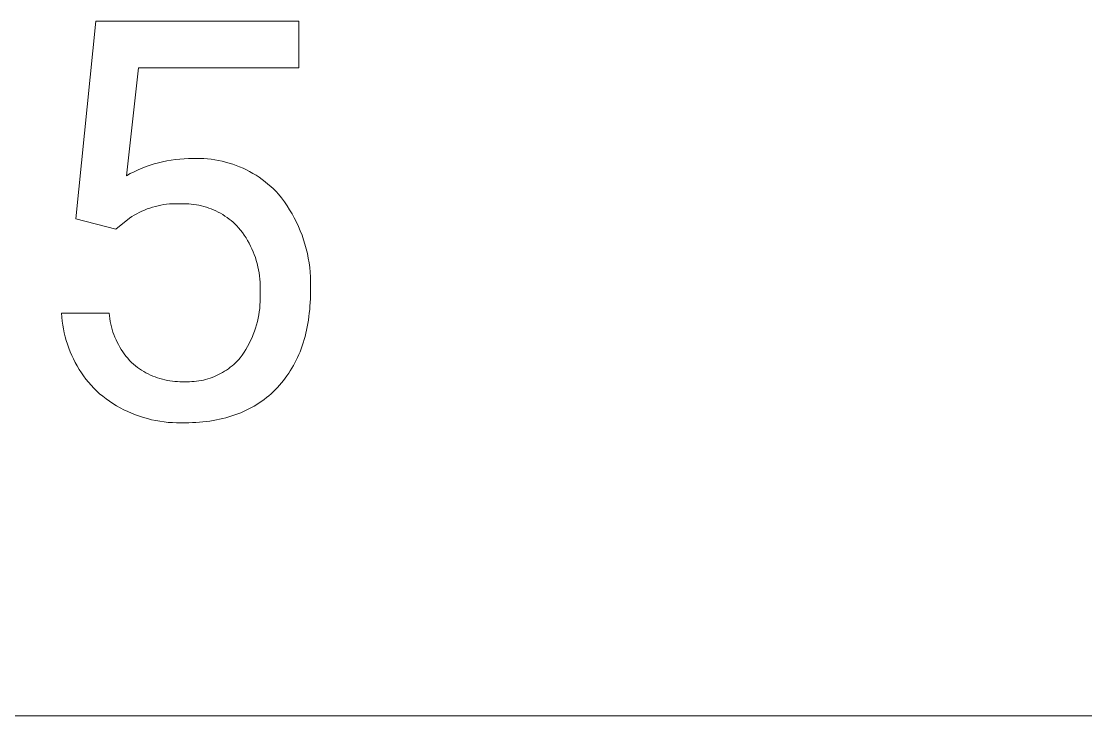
# Model space of a CAD drawing. Header units: millimetres. Extents: x 3269 to 7089, y 1744 to 4413.
# Drawn here: x 6556.3 to 6653.5, y 1957.3 to 2020.8 of the extents above; entities that cross this region are included whole.
import ezdxf

# ---------------------------------------------------------------- set-up
doc = ezdxf.new("R2010")
doc.units = ezdxf.units.MM
doc.header["$MEASUREMENT"] = 0
doc.layers.add('Domyślny', color=7, linetype='Continuous', true_color=0x000000)

msp = doc.modelspace()

# ---------------------------------------------------------------- linework, layer by layer
at = {"layer": 'Domyślny', "color": 18, "lineweight": 15, "true_color": 0x000000}
for p, q in [((6561.273, 2002.728), (6563.117, 2020.765)), ((6563.117, 2020.765), (6581.651, 2020.765)), ((6581.651, 2020.765), (6581.651, 2016.517)), ((6567.01, 2016.517), (6565.916, 2006.658)), ((6581.651, 2016.517), (6567.01, 2016.517)), ((6570.775, 2008.182), (6571.169, 2008.209)), ((6571.169, 2008.209), (6571.563, 2008.223)), ((6571.563, 2008.223), (6571.958, 2008.223)), ((6571.958, 2008.223), (6572.295, 2008.233)), ((6572.295, 2008.233), (6572.633, 2008.232)), ((6572.633, 2008.232), (6572.97, 2008.22)), ((6572.97, 2008.22), (6573.307, 2008.196)), ((6573.307, 2008.196), (6573.643, 2008.16)), ((6566.97, 2007.197), (6567.333, 2007.353)), ((6567.333, 2007.353), (6567.701, 2007.496)), ((6567.701, 2007.496), (6568.074, 2007.627)), ((6568.074, 2007.627), (6568.45, 2007.745)), ((6568.45, 2007.745), (6568.831, 2007.85)), ((6568.831, 2007.85), (6569.215, 2007.943)), ((6569.215, 2007.943), (6569.601, 2008.022)), ((6569.601, 2008.022), (6569.991, 2008.089)), ((6569.991, 2008.089), (6570.382, 2008.142)), ((6570.382, 2008.142), (6570.775, 2008.182)), ((6573.643, 2008.16), (6573.977, 2008.114)), ((6573.977, 2008.114), (6574.31, 2008.055)), ((6574.31, 2008.055), (6574.641, 2007.986)), ((6574.641, 2007.986), (6574.968, 2007.906)), ((6574.968, 2007.906), (6575.293, 2007.814)), ((6575.293, 2007.814), (6575.615, 2007.712)), ((6575.615, 2007.712), (6575.933, 2007.598)), ((6575.933, 2007.598), (6576.247, 2007.474)), ((6576.247, 2007.474), (6576.557, 2007.34)), ((6576.557, 2007.34), (6576.862, 2007.194)), ((6565.916, 2006.658), (6566.261, 2006.85)), ((6566.261, 2006.85), (6566.613, 2007.029)), ((6566.613, 2007.029), (6566.97, 2007.197)), ((6576.862, 2007.194), (6577.161, 2007.039)), ((6577.161, 2007.039), (6577.456, 2006.874)), ((6577.456, 2006.874), (6577.744, 2006.698)), ((6577.744, 2006.698), (6578.027, 2006.513)), ((6578.027, 2006.513), (6578.303, 2006.319)), ((6578.303, 2006.319), (6578.572, 2006.115)), ((6578.572, 2006.115), (6578.834, 2005.902)), ((6578.834, 2005.902), (6579.089, 2005.681)), ((6579.089, 2005.681), (6579.336, 2005.451)), ((6579.336, 2005.451), (6579.575, 2005.213)), ((6579.575, 2005.213), (6579.807, 2004.966)), ((6579.807, 2004.966), (6580.076, 2004.627)), ((6580.076, 2004.627), (6580.334, 2004.279)), ((6567.312, 2003.422), (6567.075, 2003.309)), ((6567.553, 2003.526), (6567.312, 2003.422)), ((6567.797, 2003.622), (6567.553, 2003.526)), ((6568.045, 2003.71), (6567.797, 2003.622)), ((6568.295, 2003.788), (6568.045, 2003.71)), ((6568.548, 2003.859), (6568.295, 2003.788)), ((6568.803, 2003.92), (6568.548, 2003.859)), ((6569.06, 2003.973), (6568.803, 2003.92)), ((6569.319, 2004.016), (6569.06, 2003.973)), ((6569.579, 2004.051), (6569.319, 2004.016)), ((6569.84, 2004.077), (6569.579, 2004.051)), ((6570.102, 2004.093), (6569.84, 2004.077)), ((6570.365, 2004.101), (6570.102, 2004.093)), ((6570.627, 2004.099), (6570.365, 2004.101)), ((6570.889, 2004.089), (6570.627, 2004.099)), ((6571.125, 2004.095), (6570.889, 2004.089)), ((6571.36, 2004.093), (6571.125, 2004.095)), ((6571.595, 2004.083), (6571.36, 2004.093)), ((6571.83, 2004.065), (6571.595, 2004.083)), ((6572.063, 2004.039), (6571.83, 2004.065)), ((6572.296, 2004.004), (6572.063, 2004.039)), ((6572.528, 2003.961), (6572.296, 2004.004)), ((6572.757, 2003.911), (6572.528, 2003.961)), ((6572.985, 2003.852), (6572.757, 2003.911)), ((6573.211, 2003.785), (6572.985, 2003.852)), ((6573.434, 2003.711), (6573.211, 2003.785)), ((6573.655, 2003.629), (6573.434, 2003.711)), ((6573.872, 2003.539), (6573.655, 2003.629)), ((6574.086, 2003.442), (6573.872, 2003.539)), ((6574.297, 2003.337), (6574.086, 2003.442)), ((6574.504, 2003.225), (6574.297, 2003.337)), ((6580.334, 2004.279), (6580.58, 2003.922)), ((6580.58, 2003.922), (6580.814, 2003.557)), ((6580.814, 2003.557), (6581.035, 2003.184)), ((6564.949, 2001.786), (6561.273, 2002.728)), ((6566.17, 2002.779), (6564.949, 2001.786)), ((6566.389, 2002.923), (6566.17, 2002.779)), ((6566.614, 2003.059), (6566.389, 2002.923)), ((6566.842, 2003.188), (6566.614, 2003.059)), ((6567.075, 2003.309), (6566.842, 2003.188)), ((6574.707, 2003.106), (6574.504, 2003.225)), ((6574.905, 2002.979), (6574.707, 2003.106)), ((6575.099, 2002.846), (6574.905, 2002.979)), ((6575.289, 2002.706), (6575.099, 2002.846)), ((6575.473, 2002.56), (6575.289, 2002.706)), ((6575.652, 2002.408), (6575.473, 2002.56)), ((6575.826, 2002.249), (6575.652, 2002.408)), ((6581.035, 2003.184), (6581.244, 2002.804)), ((6581.244, 2002.804), (6581.44, 2002.418)), ((6581.44, 2002.418), (6581.623, 2002.025)), ((6575.994, 2002.084), (6575.826, 2002.249)), ((6576.156, 2001.914), (6575.994, 2002.084)), ((6576.336, 2001.691), (6576.156, 2001.914)), ((6576.508, 2001.462), (6576.336, 2001.691)), ((6576.672, 2001.227), (6576.508, 2001.462)), ((6581.623, 2002.025), (6581.792, 2001.626)), ((6581.792, 2001.626), (6581.949, 2001.222)), ((6576.829, 2000.987), (6576.672, 2001.227)), ((6576.977, 2000.742), (6576.829, 2000.987)), ((6577.117, 2000.492), (6576.977, 2000.742)), ((6577.248, 2000.237), (6577.117, 2000.492)), ((6581.949, 2001.222), (6582.091, 2000.812)), ((6582.091, 2000.812), (6582.219, 2000.398)), ((6577.371, 1999.978), (6577.248, 2000.237)), ((6577.485, 1999.715), (6577.371, 1999.978)), ((6577.589, 1999.449), (6577.485, 1999.715)), ((6577.685, 1999.179), (6577.589, 1999.449)), ((6582.219, 2000.398), (6582.334, 1999.98)), ((6582.334, 1999.98), (6582.434, 1999.559)), ((6582.434, 1999.559), (6582.521, 1999.134)), ((6577.772, 1998.906), (6577.685, 1999.179)), ((6577.849, 1998.63), (6577.772, 1998.906)), ((6577.917, 1998.351), (6577.849, 1998.63)), ((6582.521, 1999.134), (6582.592, 1998.706)), ((6582.592, 1998.706), (6582.65, 1998.277)), ((6577.975, 1998.071), (6577.917, 1998.351)), ((6578.024, 1997.789), (6577.975, 1998.071)), ((6578.063, 1997.505), (6578.024, 1997.789)), ((6578.093, 1997.22), (6578.063, 1997.505)), ((6582.65, 1998.277), (6582.693, 1997.845)), ((6582.693, 1997.845), (6582.721, 1997.413)), ((6578.113, 1996.934), (6578.093, 1997.22)), ((6578.123, 1996.648), (6578.113, 1996.934)), ((6578.124, 1996.361), (6578.123, 1996.648)), ((6582.735, 1996.546), (6582.719, 1996.113)), ((6582.721, 1997.413), (6582.735, 1996.98)), ((6582.735, 1996.98), (6582.735, 1996.546)), ((6578.115, 1996.075), (6578.124, 1996.361)), ((6578.128, 1995.769), (6578.115, 1996.075)), ((6578.131, 1995.462), (6578.128, 1995.769)), ((6582.719, 1996.113), (6582.708, 1995.426)), ((6578.078, 1994.545), (6578.106, 1994.85)), ((6578.106, 1994.85), (6578.123, 1995.156)), ((6578.123, 1995.156), (6578.131, 1995.462)), ((6582.672, 1994.757), (6582.646, 1994.429)), ((6582.693, 1995.089), (6582.672, 1994.757)), ((6582.708, 1995.426), (6582.693, 1995.089)), ((6560, 1993.742), (6559.975, 1994.103)), ((6559.975, 1994.103), (6564.326, 1994.103)), ((6560.037, 1993.381), (6560, 1993.742)), ((6564.326, 1994.103), (6564.35, 1993.853)), ((6564.35, 1993.853), (6564.384, 1993.604)), ((6577.866, 1993.338), (6577.934, 1993.637)), ((6577.934, 1993.637), (6577.992, 1993.938)), ((6577.992, 1993.938), (6578.04, 1994.24)), ((6578.04, 1994.24), (6578.078, 1994.545)), ((6582.575, 1993.787), (6582.531, 1993.473)), ((6582.614, 1994.106), (6582.575, 1993.787)), ((6582.646, 1994.429), (6582.614, 1994.106)), ((6560.086, 1993.022), (6560.037, 1993.381)), ((6560.147, 1992.665), (6560.086, 1993.022)), ((6560.22, 1992.31), (6560.147, 1992.665)), ((6564.384, 1993.604), (6564.426, 1993.356)), ((6564.426, 1993.356), (6564.476, 1993.109)), ((6564.476, 1993.109), (6564.535, 1992.865)), ((6564.535, 1992.865), (6564.602, 1992.623)), ((6577.603, 1992.457), (6577.7, 1992.748)), ((6577.7, 1992.748), (6577.788, 1993.041)), ((6577.788, 1993.041), (6577.866, 1993.338)), ((6582.425, 1992.859), (6582.363, 1992.559)), ((6582.481, 1993.164), (6582.425, 1992.859)), ((6582.531, 1993.473), (6582.481, 1993.164)), ((6560.305, 1991.958), (6560.22, 1992.31)), ((6560.402, 1991.609), (6560.305, 1991.958)), ((6564.602, 1992.623), (6564.677, 1992.383)), ((6564.677, 1992.383), (6564.761, 1992.146)), ((6564.761, 1992.146), (6564.853, 1991.912)), ((6564.853, 1991.912), (6564.953, 1991.681)), ((6564.953, 1991.681), (6565.06, 1991.454)), ((6577.253, 1991.607), (6577.379, 1991.887)), ((6577.379, 1991.887), (6577.495, 1992.17)), ((6577.495, 1992.17), (6577.603, 1992.457)), ((6582.142, 1991.686), (6582.057, 1991.404)), ((6582.222, 1991.972), (6582.142, 1991.686)), ((6582.296, 1992.263), (6582.222, 1991.972)), ((6582.363, 1992.559), (6582.296, 1992.263)), ((6560.511, 1991.263), (6560.402, 1991.609)), ((6560.631, 1990.921), (6560.511, 1991.263)), ((6560.763, 1990.584), (6560.631, 1990.921)), ((6565.06, 1991.454), (6565.176, 1991.23)), ((6565.176, 1991.23), (6565.299, 1991.011)), ((6565.299, 1991.011), (6565.43, 1990.796)), ((6565.43, 1990.796), (6565.568, 1990.586)), ((6576.658, 1990.536), (6576.82, 1990.796)), ((6576.82, 1990.796), (6576.973, 1991.062)), ((6576.973, 1991.062), (6577.117, 1991.332)), ((6577.117, 1991.332), (6577.253, 1991.607)), ((6581.869, 1990.854), (6581.766, 1990.586)), ((6581.966, 1991.127), (6581.869, 1990.854)), ((6582.057, 1991.404), (6581.966, 1991.127)), ((6560.906, 1990.251), (6560.763, 1990.584)), ((6561.06, 1989.923), (6560.906, 1990.251)), ((6561.226, 1989.601), (6561.06, 1989.923)), ((6565.568, 1990.586), (6565.713, 1990.38)), ((6565.713, 1990.38), (6565.865, 1990.18)), ((6565.865, 1990.18), (6566.024, 1989.985)), ((6566.024, 1989.985), (6566.189, 1989.796)), ((6566.189, 1989.796), (6566.361, 1989.612)), ((6575.873, 1989.573), (6576.023, 1989.721)), ((6576.023, 1989.721), (6576.169, 1989.875)), ((6576.169, 1989.875), (6576.308, 1990.033)), ((6576.308, 1990.033), (6576.487, 1990.281)), ((6576.487, 1990.281), (6576.658, 1990.536)), ((6581.421, 1989.81), (6581.295, 1989.561)), ((6581.542, 1990.064), (6581.421, 1989.81)), ((6581.657, 1990.323), (6581.542, 1990.064)), ((6581.766, 1990.586), (6581.657, 1990.323)), ((6561.402, 1989.284), (6561.226, 1989.601)), ((6561.588, 1988.974), (6561.402, 1989.284)), ((6561.785, 1988.67), (6561.588, 1988.974)), ((6566.361, 1989.612), (6566.539, 1989.435)), ((6566.539, 1989.435), (6566.719, 1989.289)), ((6566.719, 1989.289), (6566.904, 1989.15)), ((6566.904, 1989.15), (6567.094, 1989.017)), ((6567.094, 1989.017), (6567.288, 1988.891)), ((6567.288, 1988.891), (6567.486, 1988.771)), ((6567.486, 1988.771), (6567.688, 1988.658)), ((6574.695, 1988.688), (6574.876, 1988.797)), ((6574.876, 1988.797), (6575.053, 1988.912)), ((6575.053, 1988.912), (6575.226, 1989.033)), ((6575.226, 1989.033), (6575.394, 1989.16)), ((6575.394, 1989.16), (6575.559, 1989.292)), ((6575.559, 1989.292), (6575.718, 1989.43)), ((6575.718, 1989.43), (6575.873, 1989.573)), ((6580.879, 1988.84), (6580.729, 1988.61)), ((6581.024, 1989.076), (6580.879, 1988.84)), ((6581.162, 1989.316), (6581.024, 1989.076)), ((6581.295, 1989.561), (6581.162, 1989.316)), ((6561.993, 1988.372), (6561.785, 1988.67)), ((6562.21, 1988.082), (6561.993, 1988.372)), ((6562.437, 1987.8), (6562.21, 1988.082)), ((6562.673, 1987.525), (6562.437, 1987.8)), ((6567.688, 1988.658), (6567.894, 1988.552)), ((6567.894, 1988.552), (6568.104, 1988.452)), ((6568.104, 1988.452), (6568.316, 1988.36)), ((6568.316, 1988.36), (6568.532, 1988.275)), ((6568.532, 1988.275), (6568.75, 1988.198)), ((6568.75, 1988.198), (6568.97, 1988.127)), ((6568.97, 1988.127), (6569.193, 1988.065)), ((6569.193, 1988.065), (6569.418, 1988.009)), ((6569.418, 1988.009), (6569.645, 1987.962)), ((6569.645, 1987.962), (6569.873, 1987.922)), ((6569.873, 1987.922), (6570.102, 1987.89)), ((6570.102, 1987.89), (6570.333, 1987.865)), ((6570.333, 1987.865), (6570.564, 1987.848)), ((6570.564, 1987.848), (6570.795, 1987.839)), ((6570.795, 1987.839), (6571.027, 1987.838)), ((6571.027, 1987.838), (6571.258, 1987.845)), ((6571.258, 1987.845), (6571.469, 1987.839)), ((6571.469, 1987.839), (6571.68, 1987.84)), ((6571.68, 1987.84), (6571.891, 1987.848)), ((6571.891, 1987.848), (6572.102, 1987.863)), ((6572.102, 1987.863), (6572.311, 1987.885)), ((6572.311, 1987.885), (6572.52, 1987.915)), ((6572.52, 1987.915), (6572.728, 1987.951)), ((6572.728, 1987.951), (6572.935, 1987.994)), ((6572.935, 1987.994), (6573.14, 1988.045)), ((6573.14, 1988.045), (6573.343, 1988.102)), ((6573.343, 1988.102), (6573.544, 1988.166)), ((6573.544, 1988.166), (6573.743, 1988.236)), ((6573.743, 1988.236), (6573.939, 1988.314)), ((6573.939, 1988.314), (6574.133, 1988.398)), ((6574.133, 1988.398), (6574.323, 1988.488)), ((6574.323, 1988.488), (6574.511, 1988.585)), ((6574.511, 1988.585), (6574.695, 1988.688)), ((6580.244, 1987.945), (6580.07, 1987.733)), ((6580.411, 1988.162), (6580.244, 1987.945)), ((6580.573, 1988.384), (6580.411, 1988.162)), ((6580.729, 1988.61), (6580.573, 1988.384)), ((6562.918, 1987.258), (6562.673, 1987.525)), ((6563.172, 1987), (6562.918, 1987.258)), ((6563.435, 1986.751), (6563.172, 1987)), ((6579.318, 1986.933), (6579.118, 1986.747)), ((6579.514, 1987.125), (6579.318, 1986.933)), ((6579.705, 1987.323), (6579.514, 1987.125)), ((6579.89, 1987.526), (6579.705, 1987.323)), ((6580.07, 1987.733), (6579.89, 1987.526)), ((6563.734, 1986.509), (6563.435, 1986.751)), ((6564.041, 1986.278), (6563.734, 1986.509)), ((6564.355, 1986.057), (6564.041, 1986.278)), ((6564.677, 1985.847), (6564.355, 1986.057)), ((6565.005, 1985.647), (6564.677, 1985.847)), ((6578.045, 1985.911), (6577.816, 1985.763)), ((6578.269, 1986.066), (6578.045, 1985.911)), ((6578.489, 1986.227), (6578.269, 1986.066)), ((6578.703, 1986.394), (6578.489, 1986.227)), ((6578.913, 1986.567), (6578.703, 1986.394)), ((6579.118, 1986.747), (6578.913, 1986.567)), ((6565.34, 1985.459), (6565.005, 1985.647)), ((6565.681, 1985.282), (6565.34, 1985.459)), ((6566.028, 1985.117), (6565.681, 1985.282)), ((6566.38, 1984.963), (6566.028, 1985.117)), ((6566.737, 1984.821), (6566.38, 1984.963)), ((6576.083, 1984.902), (6575.816, 1984.804)), ((6576.344, 1985.006), (6576.083, 1984.902)), ((6576.601, 1985.116), (6576.344, 1985.006)), ((6576.854, 1985.233), (6576.601, 1985.116)), ((6577.102, 1985.356), (6576.854, 1985.233)), ((6577.345, 1985.486), (6577.102, 1985.356)), ((6577.583, 1985.621), (6577.345, 1985.486)), ((6577.816, 1985.763), (6577.583, 1985.621)), ((6567.099, 1984.692), (6566.737, 1984.821)), ((6567.465, 1984.574), (6567.099, 1984.692)), ((6567.834, 1984.469), (6567.465, 1984.574)), ((6568.207, 1984.376), (6567.834, 1984.469)), ((6568.583, 1984.296), (6568.207, 1984.376)), ((6568.961, 1984.229), (6568.583, 1984.296)), ((6569.341, 1984.174), (6568.961, 1984.229)), ((6569.723, 1984.132), (6569.341, 1984.174)), ((6570.106, 1984.103), (6569.723, 1984.132)), ((6570.49, 1984.086), (6570.106, 1984.103)), ((6570.874, 1984.083), (6570.49, 1984.086)), ((6571.258, 1984.092), (6570.874, 1984.083)), ((6571.595, 1984.095), (6571.258, 1984.092)), ((6571.926, 1984.105), (6571.595, 1984.095)), ((6572.254, 1984.121), (6571.926, 1984.105)), ((6572.576, 1984.143), (6572.254, 1984.121)), ((6572.894, 1984.171), (6572.576, 1984.143)), ((6573.207, 1984.206), (6572.894, 1984.171)), ((6573.516, 1984.247), (6573.207, 1984.206)), ((6573.82, 1984.295), (6573.516, 1984.247)), ((6574.119, 1984.348), (6573.82, 1984.295)), ((6574.413, 1984.409), (6574.119, 1984.348)), ((6574.703, 1984.475), (6574.413, 1984.409)), ((6574.988, 1984.548), (6574.703, 1984.475)), ((6575.269, 1984.627), (6574.988, 1984.548)), ((6575.545, 1984.712), (6575.269, 1984.627)), ((6575.816, 1984.804), (6575.545, 1984.712)), ((5644.925, 1957.336), (7088.521, 1957.336))]:
    msp.add_line(p, q, dxfattribs=at)

doc.saveas('drawing.dxf')
